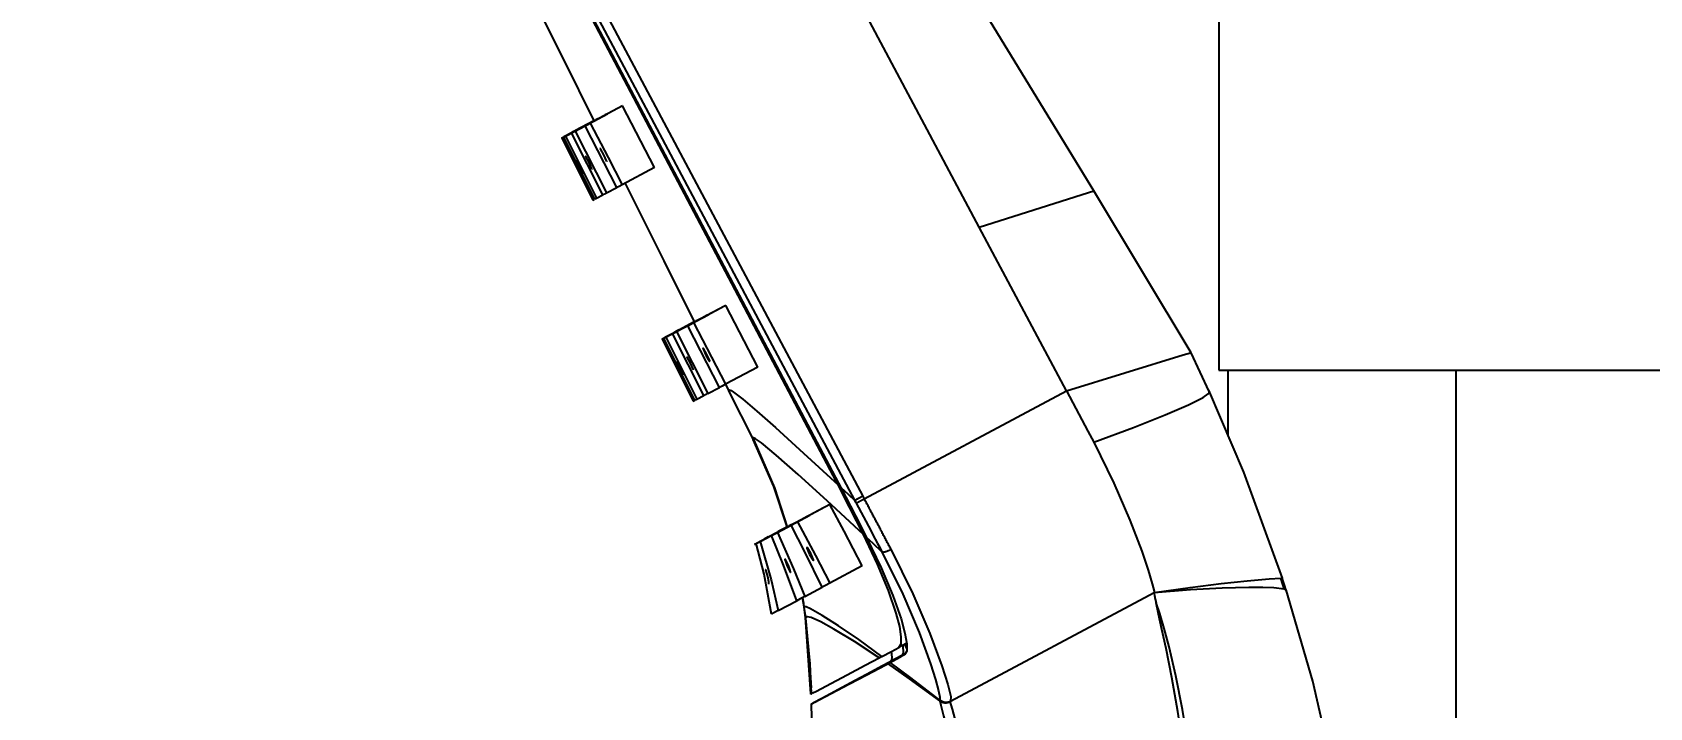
# Model space of a CAD drawing. Extents: x 5051 to 8526, y -300 to 2247.
# Drawn here: x 7179.2 to 7267.8, y 1198.9 to 1235.9 of the extents above; entities that cross this region are included whole.
import ezdxf

# ---------------------------------------------------------------- set-up
doc = ezdxf.new("R2010")
doc.units = 0
doc.header["$LTSCALE"] = 4
doc.header["$MEASUREMENT"] = 0
doc.header["$PDMODE"] = 3
doc.header["$PDSIZE"] = -10
doc.layers.get('0').update_dxf_attribs({"linetype": 'CONTINUOUS'})
doc.layers.get('DEFPOINTS').update_dxf_attribs({"linetype": 'CONTINUOUS'})
doc.layers.add('1', color=7, linetype='CONTINUOUS', true_color=0xffffff)
doc.styles.add('Daelim Dimension', font='NanumGothic.ttf')
doc.dimstyles.new('DEFAULT', dxfattribs={"dimscale": 2, "dimtxt": 2, "dimasz": 2, "dimexe": 0, "dimexo": 2, "dimgap": 1, "dimtad": 1, "dimdec": 1, "dimzin": 9, "dimdsep": 46, "dimtxsty": 'Daelim Dimension', "dimcen": 0.5, "dimclrd": 252, "dimclre": 252, "dimclrt": 3, "dimadec": 1, "dimazin": 0, "dimtfac": 1, "dimtdec": 1, "dimtix": 1, "dimtmove": 0, "dimatfit": 3, "dimfxl": 1, "dimtolj": 1, "dimtzin": 1, "dimlwd": 9, "dimlwe": 9, "dimarcsym": 0})

# ---------------------------------------------------------------- blocks, each defined once
blk = doc.blocks.new('*D13')
at = {"color": 5, "lineweight": 9, "ltscale": 0.5, "transparency": 16777216}
for p, q in [((7201.167, 1456.886), (7561.306, 1456.886)), ((7559.306, 1448.886), (7559.306, 360.442)), ((7359.221, 352.442), (7561.306, 352.442))]:
    blk.add_line(p, q, dxfattribs=at)
at = {"color": 5, "ltscale": 0.5, "transparency": 16777216}
for points in [[(7557.973, 1448.886), (7560.639, 1448.886), (7559.306, 1456.886)], [(7557.973, 360.442), (7560.639, 360.442), (7559.306, 352.442)]]:
    blk.add_solid(points, dxfattribs=at)
at = {"layer": 'DEFPOINTS', "color": 0, "ltscale": 0.5, "transparency": 16777216}
for p in [(7197.167, 1456.886), (7355.221, 352.442), (7559.306, 352.442)]:
    blk.add_point(p, dxfattribs=at)
at = {"color": 7, "ltscale": 0.5, "transparency": 16777216, "insert": (7543.601, 904.664), "char_height": 20, "attachment_point": 5, "rotation": 90, "style": 'Daelim Dimension'}
blk.add_mtext('\\A1;(1100)', dxfattribs=at)

msp = doc.modelspace()

# ---------------------------------------------------------------- linework, layer by layer
at = {"layer": '1', "color": 7, "linetype": 'Continuous'}
for p, q in [((7231.054, 1225.205), (7190.684, 1300.963)), ((7179.605, 1293.928), (7223.342, 1211.198)), ((7223.052, 1211.61), (7179.826, 1293.479)), ((7244.167, 1287.386), (7244.167, 1217.386)), ((7208.19, 1230.093), (7209.956, 1231.034)), ((7208.195, 1230.097), (7209.961, 1231.038)), ((7208.295, 1230.144), (7210.06, 1231.085)), ((7208.318, 1230.167), (7209.952, 1231.038)), ((7208.393, 1230.194), (7210.159, 1231.135)), ((7208.421, 1230.225), (7209.951, 1231.04)), ((7208.725, 1230.367), (7210.492, 1231.308)), ((7208.754, 1230.407), (7209.949, 1231.043)), ((7208.922, 1230.47), (7210.69, 1231.411)), ((7208.945, 1230.51), (7209.948, 1231.045)), ((7211.234, 1231.697), (7209.465, 1230.754)), ((7211.519, 1231.847), (7209.749, 1230.904)), ((7209.956, 1231.034), (7209.954, 1231.033)), ((7209.958, 1231.03), (7209.956, 1231.034)), ((7210.161, 1231.131), (7210.159, 1231.135)), ((7210.691, 1231.408), (7210.69, 1231.411)), ((7213.267, 1228.473), (7211.519, 1231.847)), ((7209.992, 1226.742), (7208.295, 1230.144)), ((7208.318, 1230.167), (7208.32, 1230.164)), ((7208.393, 1230.194), (7210.093, 1226.794)), ((7210.435, 1226.972), (7208.725, 1230.367)), ((7208.754, 1230.407), (7208.756, 1230.403)), ((7208.922, 1230.47), (7210.639, 1227.079)), ((7211.202, 1227.374), (7209.465, 1230.754)), ((7208.19, 1230.093), (7209.887, 1226.691)), ((7213.267, 1228.473), (7211.497, 1227.529)), ((7209.887, 1226.691), (7209.886, 1226.691)), ((7209.887, 1226.691), (7209.99, 1226.746)), ((7210.093, 1226.794), (7210.433, 1226.976)), ((7210.639, 1227.079), (7211.2, 1227.377)), ((7235.831, 1216.241), (7231.054, 1225.205)), ((7214.48, 1219.494), (7216.248, 1220.436)), ((7216.857, 1220.756), (7215.087, 1219.813)), ((7217.178, 1220.925), (7215.407, 1219.981)), ((7216.25, 1220.432), (7216.248, 1220.436)), ((7218.927, 1217.551), (7217.178, 1220.925)), ((7213.684, 1219.083), (7215.449, 1220.024)), ((7213.696, 1219.091), (7215.462, 1220.032)), ((7213.788, 1219.134), (7215.554, 1220.075)), ((7213.853, 1219.18), (7215.446, 1220.029)), ((7213.894, 1219.188), (7215.66, 1220.129)), ((7213.979, 1219.249), (7215.446, 1220.03)), ((7214.26, 1219.379), (7216.028, 1220.321)), ((7214.377, 1219.465), (7215.444, 1220.034)), ((7214.48, 1219.494), (7216.197, 1216.103)), ((7214.603, 1219.588), (7215.443, 1220.036)), ((7216.824, 1216.432), (7215.087, 1219.813)), ((7215.449, 1220.024), (7215.449, 1220.024)), ((7215.451, 1220.02), (7215.449, 1220.024)), ((7215.662, 1220.126), (7215.66, 1220.129)), ((7213.684, 1219.083), (7215.381, 1215.681)), ((7215.485, 1215.732), (7213.788, 1219.134)), ((7213.853, 1219.18), (7213.855, 1219.176)), ((7213.894, 1219.188), (7215.594, 1215.788)), ((7215.97, 1215.984), (7214.26, 1219.379)), ((7214.377, 1219.465), (7214.379, 1219.462)), ((7218.927, 1217.551), (7217.155, 1216.607)), ((7244.167, 1217.386), (7270.167, 1217.386)), ((7244.667, 1217.386), (7244.667, 1213.806)), ((7257.167, 1149.785), (7257.167, 1217.386)), ((7215.594, 1215.788), (7215.969, 1215.988)), ((7216.197, 1216.103), (7216.822, 1216.436)), ((7224.751, 1210.337), (7235.831, 1216.241)), ((7215.381, 1215.681), (7215.484, 1215.736)), ((7215.381, 1215.681), (7215.381, 1215.681)), ((7223.109, 1211.64), (7223.052, 1211.61)), ((7222.521, 1209.837), (7220.749, 1208.893)), ((7222.869, 1210.02), (7221.096, 1209.076)), ((7219.048, 1207.997), (7220.842, 1208.953)), ((7219.682, 1208.33), (7221.461, 1209.278)), ((7220.001, 1208.499), (7221.776, 1209.444)), ((7218.738, 1207.839), (7220.541, 1208.8)), ((7218.843, 1207.89), (7220.646, 1208.851)), ((7218.85, 1207.9), (7220.515, 1208.787)), ((7219.274, 1208.131), (7220.514, 1208.791)), ((7219.5, 1208.253), (7220.513, 1208.793)), ((7220.039, 1208.545), (7220.512, 1208.797)), ((7220.292, 1208.682), (7220.512, 1208.799)), ((7224.645, 1206.661), (7222.869, 1205.714)), ((7221.499, 1204.991), (7222.448, 1205.497)), ((7220.033, 1204.217), (7221.053, 1204.76)), ((7229.472, 1199.262), (7240.635, 1205.21)), ((7227.047, 1202.413), (7226.644, 1202.198)), ((7226.814, 1201.755), (7226.191, 1201.424)), ((7229.438, 1199.24), (7229.44, 1199.232))]:
    msp.add_line(p, q, dxfattribs=at)
for points in [[(7237.326, 1227.189, 0), (7211.824, 1268.919, 0), (7191.701, 1301.653, 0)], [(7179.2, 1294.844, 0), (7204.522, 1247.267, 0), (7224.225, 1210.254, 0)], [(7179.647, 1295.082, 0), (7204.968, 1247.504, 0), (7224.668, 1210.489, 0)], [(7206.156, 1238.642, 0), (7208.282, 1234.382, 0), (7209.954, 1231.033, 0)], [(7210.159, 1231.135, 0), (7210.1, 1231.105, 0), (7210.06, 1231.085, 0)], [(7210.69, 1231.411, 0), (7210.575, 1231.351, 0), (7210.492, 1231.308, 0)], [(7211.519, 1231.847, 0), (7211.355, 1231.761, 0), (7211.234, 1231.697, 0)], [(7208.295, 1230.144, 0), (7208.346, 1230.17, 0), (7208.393, 1230.194, 0)], [(7208.421, 1230.225, 0), (7208.359, 1230.19, 0), (7208.318, 1230.167, 0)], [(7208.725, 1230.367, 0), (7208.831, 1230.422, 0), (7208.922, 1230.47, 0)], [(7208.945, 1230.51, 0), (7208.835, 1230.45, 0), (7208.754, 1230.407, 0)], [(7209.465, 1230.754, 0), (7209.62, 1230.836, 0), (7209.749, 1230.904, 0)], [(7209.749, 1230.904, 0), (7210.728, 1229.014, 0), (7211.497, 1227.529, 0)], [(7208.195, 1230.097, 0), (7208.188, 1230.093, 0), (7208.188, 1230.092, 0), (7208.188, 1230.092, 0), (7208.188, 1230.092, 0), (7208.19, 1230.093, 0)], [(7208.188, 1230.092, 0), (7209.886, 1226.691, 0)], [(7210.65, 1228.799, 0), (7210.652, 1228.802, 0), (7210.653, 1228.809, 0), (7210.648, 1228.832, 0), (7210.498, 1229.17, 0), (7210.309, 1229.489, 0), (7210.293, 1229.506, 0), (7210.287, 1229.509, 0), (7210.283, 1229.51, 0)], [(7209.36, 1228.124, 0), (7209.36, 1228.124, 0), (7209.36, 1228.125, 0), (7209.36, 1228.126, 0), (7209.35, 1228.154, 0), (7209.192, 1228.487, 0), (7209.02, 1228.815, 0), (7209.004, 1228.839, 0), (7209.003, 1228.84, 0), (7209.003, 1228.84, 0), (7209.002, 1228.84, 0)], [(7209.849, 1228.378, 0), (7209.85, 1228.379, 0), (7209.85, 1228.381, 0), (7209.85, 1228.387, 0), (7209.844, 1228.41, 0), (7209.69, 1228.746, 0), (7209.51, 1229.07, 0), (7209.496, 1229.088, 0), (7209.491, 1229.092, 0), (7209.49, 1229.093, 0), (7209.489, 1229.093, 0)], [(7211.497, 1227.529, 0), (7211.327, 1227.44, 0), (7211.202, 1227.374, 0)], [(7211.652, 1227.632, 0), (7213.778, 1223.372, 0), (7215.449, 1220.024, 0)], [(7210.093, 1226.794, 0), (7210.032, 1226.763, 0), (7209.992, 1226.742, 0)], [(7210.639, 1227.079, 0), (7210.521, 1227.017, 0), (7210.435, 1226.972, 0)], [(7231.054, 1225.205, 0), (7237.024, 1227.107, 0), (7237.323, 1227.19, 0), (7237.326, 1227.19, 0), (7237.326, 1227.189, 0), (7237.326, 1227.189, 0), (7237.315, 1227.182, 0)], [(7242.646, 1218.328, 0), (7237.326, 1227.189, 0)], [(7216.248, 1220.436, 0), (7216.119, 1220.369, 0), (7216.028, 1220.321, 0)], [(7217.178, 1220.925, 0), (7216.994, 1220.828, 0), (7216.857, 1220.756, 0)], [(7214.26, 1219.379, 0), (7214.378, 1219.441, 0), (7214.48, 1219.494, 0)], [(7214.603, 1219.588, 0), (7214.472, 1219.517, 0), (7214.377, 1219.465, 0)], [(7215.087, 1219.813, 0), (7215.262, 1219.905, 0), (7215.407, 1219.981, 0)], [(7215.407, 1219.981, 0), (7216.386, 1218.092, 0), (7217.155, 1216.607, 0)], [(7215.66, 1220.129, 0), (7215.596, 1220.096, 0), (7215.554, 1220.075, 0)], [(7213.696, 1219.091, 0), (7213.683, 1219.083, 0), (7213.683, 1219.083, 0), (7213.683, 1219.083, 0), (7213.683, 1219.083, 0), (7213.683, 1219.083, 0), (7213.684, 1219.083, 0)], [(7213.683, 1219.083, 0), (7215.381, 1215.681, 0)], [(7213.788, 1219.134, 0), (7213.843, 1219.162, 0), (7213.894, 1219.188, 0)], [(7213.979, 1219.249, 0), (7213.904, 1219.207, 0), (7213.853, 1219.18, 0)], [(7214.857, 1217.116, 0), (7214.857, 1217.117, 0), (7214.857, 1217.118, 0), (7214.847, 1217.145, 0), (7214.69, 1217.48, 0), (7214.517, 1217.807, 0), (7214.501, 1217.831, 0), (7214.5, 1217.832, 0), (7214.499, 1217.832, 0), (7214.499, 1217.832, 0)], [(7215.395, 1217.396, 0), (7215.396, 1217.399, 0), (7215.396, 1217.405, 0), (7215.39, 1217.428, 0), (7215.239, 1217.765, 0), (7215.057, 1218.088, 0), (7215.042, 1218.106, 0), (7215.038, 1218.11, 0), (7215.034, 1218.111, 0)], [(7215.923, 1218.577, 0), (7215.921, 1218.574, 0), (7215.92, 1218.567, 0), (7215.924, 1218.544, 0), (7216.072, 1218.204, 0), (7216.263, 1217.887, 0), (7216.28, 1217.87, 0), (7216.286, 1217.866, 0), (7216.29, 1217.866, 0)], [(7216.29, 1217.866, 0), (7216.292, 1217.87, 0), (7216.293, 1217.877, 0), (7216.289, 1217.9, 0), (7216.141, 1218.24, 0), (7215.95, 1218.557, 0), (7215.933, 1218.574, 0), (7215.927, 1218.578, 0), (7215.923, 1218.577, 0)], [(7235.831, 1216.241, 0), (7242.212, 1218.212, 0), (7242.617, 1218.325, 0), (7242.638, 1218.329, 0), (7242.644, 1218.329, 0), (7242.645, 1218.329, 0), (7242.646, 1218.329, 0)], [(7243.648, 1216.211, 0), (7242.646, 1218.329, 0)], [(7216.197, 1216.103, 0), (7216.065, 1216.034, 0), (7215.97, 1215.984, 0)], [(7217.155, 1216.607, 0), (7216.965, 1216.507, 0), (7216.824, 1216.432, 0)], [(7217.141, 1216.633, 0), (7217.349, 1216.218, 0)], [(7217.344, 1216.227, 0), (7217.33, 1216.269, 0), (7217.33, 1216.291, 0), (7217.339, 1216.302, 0), (7217.354, 1216.306, 0), (7217.403, 1216.293, 0), (7217.46, 1216.265, 0), (7217.6, 1216.175, 0), (7218.104, 1215.787, 0), (7218.868, 1215.141, 0), (7219.89, 1214.238, 0), (7221.427, 1212.844, 0), (7223.322, 1211.094, 0)], [(7217.355, 1216.203, 0), (7217.349, 1216.217, 0), (7217.344, 1216.227, 0)], [(7217.347, 1216.219, 0), (7218.664, 1213.582, 0)], [(7235.831, 1216.241, 0), (7236.345, 1215.275, 0), (7236.675, 1214.654, 0), (7237.001, 1214.038, 0), (7237.323, 1213.429, 0)], [(7237.323, 1213.429, 0), (7239.498, 1214.249, 0), (7241.228, 1214.931, 0), (7242.504, 1215.476, 0), (7243.311, 1215.886, 0), (7243.584, 1216.084, 0), (7243.64, 1216.161, 0), (7243.642, 1216.224, 0)], [(7247.647, 1205.995, 0), (7245.539, 1211.803, 0), (7243.614, 1216.285, 0)], [(7215.594, 1215.788, 0), (7215.528, 1215.754, 0), (7215.485, 1215.732, 0)], [(7224.707, 1208.385, 0), (7222.722, 1210.221, 0), (7221.13, 1211.668, 0), (7219.928, 1212.726, 0), (7219.119, 1213.394, 0), (7218.796, 1213.624, 0), (7218.692, 1213.677, 0), (7218.663, 1213.683, 0), (7218.648, 1213.68, 0)], [(7218.648, 1213.68, 0), (7219.832, 1210.945, 0), (7220.536, 1208.788, 0)], [(7218.66, 1213.59, 0), (7219.78, 1211.019, 0), (7220.516, 1208.804, 0)], [(7237.323, 1213.429, 0), (7238.424, 1211.202, 0), (7239.301, 1209.177, 0), (7239.947, 1207.474, 0), (7240.301, 1206.429, 0), (7240.526, 1205.688, 0), (7240.628, 1205.284, 0)], [(7223.322, 1211.094, 0), (7223.171, 1211.385, 0), (7223.052, 1211.61, 0)], [(7224.707, 1208.385, 0), (7223.947, 1209.882, 0), (7223.322, 1211.094, 0)], [(7223.342, 1211.198, 0), (7223.413, 1211.064, 0), (7223.469, 1210.958, 0)], [(7223.469, 1210.958, 0), (7224.276, 1209.407, 0), (7224.883, 1208.22, 0)], [(7223.469, 1210.958, 0), (7223.887, 1210.569, 0), (7224.225, 1210.254, 0)], [(7222.869, 1210.02, 0), (7222.674, 1209.917, 0), (7222.521, 1209.837, 0)], [(7224.645, 1206.661, 0), (7223.653, 1208.569, 0), (7222.869, 1210.02, 0)], [(7224.225, 1210.254, 0), (7224.227, 1210.255, 0), (7224.229, 1210.256, 0), (7224.232, 1210.257, 0), (7224.235, 1210.259, 0), (7224.238, 1210.26, 0), (7224.242, 1210.262, 0), (7224.246, 1210.265, 0), (7224.25, 1210.267, 0), (7224.255, 1210.269, 0), (7224.26, 1210.272, 0), (7224.266, 1210.275, 0), (7224.271, 1210.278, 0), (7224.277, 1210.281, 0), (7224.284, 1210.285, 0), (7224.291, 1210.288, 0), (7224.298, 1210.292, 0), (7224.305, 1210.296, 0), (7224.313, 1210.3, 0), (7224.321, 1210.304, 0), (7224.329, 1210.309, 0), (7224.337, 1210.313, 0), (7224.346, 1210.318, 0), (7224.355, 1210.323, 0), (7224.365, 1210.328, 0), (7224.374, 1210.333, 0), (7224.384, 1210.338, 0), (7224.394, 1210.343, 0), (7224.404, 1210.349, 0), (7224.415, 1210.354, 0), (7224.426, 1210.36, 0), (7224.436, 1210.366, 0), (7224.448, 1210.372, 0), (7224.459, 1210.378, 0), (7224.47, 1210.384, 0), (7224.482, 1210.39, 0), (7224.494, 1210.396, 0), (7224.506, 1210.403, 0), (7224.518, 1210.409, 0), (7224.53, 1210.416, 0), (7224.542, 1210.422, 0), (7224.554, 1210.429, 0), (7224.567, 1210.435, 0), (7224.579, 1210.442, 0), (7224.592, 1210.449, 0), (7224.605, 1210.455, 0), (7224.617, 1210.462, 0), (7224.63, 1210.469, 0), (7224.643, 1210.476, 0), (7224.656, 1210.483, 0), (7224.668, 1210.489, 0)], [(7224.225, 1210.254, 0), (7224.271, 1210.167, 0), (7224.307, 1210.1, 0)], [(7224.307, 1210.1, 0), (7224.309, 1210.101, 0), (7224.311, 1210.102, 0), (7224.314, 1210.104, 0), (7224.317, 1210.105, 0), (7224.32, 1210.107, 0), (7224.324, 1210.109, 0), (7224.328, 1210.111, 0), (7224.332, 1210.113, 0), (7224.337, 1210.116, 0), (7224.342, 1210.119, 0), (7224.347, 1210.122, 0), (7224.353, 1210.125, 0), (7224.359, 1210.128, 0), (7224.366, 1210.131, 0), (7224.373, 1210.135, 0), (7224.38, 1210.139, 0), (7224.387, 1210.143, 0), (7224.395, 1210.147, 0), (7224.403, 1210.151, 0), (7224.411, 1210.155, 0), (7224.419, 1210.16, 0), (7224.428, 1210.165, 0), (7224.437, 1210.17, 0), (7224.447, 1210.175, 0), (7224.456, 1210.18, 0), (7224.466, 1210.185, 0), (7224.476, 1210.19, 0), (7224.487, 1210.196, 0), (7224.497, 1210.201, 0), (7224.508, 1210.207, 0), (7224.519, 1210.213, 0), (7224.53, 1210.219, 0), (7224.541, 1210.225, 0), (7224.553, 1210.231, 0), (7224.564, 1210.237, 0), (7224.576, 1210.244, 0), (7224.588, 1210.25, 0), (7224.6, 1210.256, 0), (7224.612, 1210.263, 0), (7224.624, 1210.269, 0), (7224.637, 1210.276, 0), (7224.649, 1210.283, 0), (7224.662, 1210.289, 0), (7224.674, 1210.296, 0), (7224.687, 1210.303, 0), (7224.7, 1210.31, 0), (7224.713, 1210.317, 0), (7224.725, 1210.323, 0), (7224.738, 1210.33, 0), (7224.751, 1210.337, 0)], [(7224.307, 1210.1, 0), (7225.106, 1208.598, 0), (7225.231, 1208.364, 0), (7225.354, 1208.131, 0), (7225.477, 1207.899, 0), (7225.599, 1207.668, 0), (7225.721, 1207.438, 0)], [(7224.668, 1210.489, 0), (7224.714, 1210.404, 0), (7224.75, 1210.337, 0)], [(7226.218, 1207.573, 0), (7226.189, 1207.627, 0), (7226.161, 1207.681, 0), (7226.132, 1207.735, 0), (7226.103, 1207.789, 0), (7226.075, 1207.844, 0), (7226.046, 1207.898, 0), (7226.017, 1207.953, 0), (7225.988, 1208.007, 0), (7225.959, 1208.062, 0), (7225.93, 1208.117, 0), (7225.901, 1208.171, 0), (7225.872, 1208.226, 0), (7225.843, 1208.281, 0), (7225.814, 1208.336, 0), (7225.785, 1208.391, 0), (7225.756, 1208.446, 0), (7225.727, 1208.501, 0), (7225.697, 1208.556, 0), (7225.668, 1208.611, 0), (7225.639, 1208.667, 0), (7225.61, 1208.722, 0), (7225.58, 1208.777, 0), (7225.551, 1208.833, 0), (7225.522, 1208.888, 0), (7225.492, 1208.943, 0), (7225.463, 1208.999, 0), (7225.433, 1209.054, 0), (7225.404, 1209.11, 0), (7225.374, 1209.165, 0), (7225.345, 1209.221, 0), (7225.315, 1209.277, 0), (7225.286, 1209.332, 0), (7225.256, 1209.388, 0), (7225.226, 1209.444, 0), (7225.197, 1209.499, 0), (7225.167, 1209.555, 0), (7225.138, 1209.611, 0), (7225.108, 1209.667, 0), (7225.078, 1209.723, 0), (7225.049, 1209.778, 0), (7225.019, 1209.834, 0), (7224.989, 1209.89, 0), (7224.959, 1209.946, 0), (7224.93, 1210.002, 0), (7224.9, 1210.058, 0), (7224.87, 1210.114, 0), (7224.84, 1210.169, 0), (7224.811, 1210.225, 0), (7224.781, 1210.281, 0), (7224.751, 1210.337, 0)], [(7220.842, 1208.953, 0), (7220.722, 1208.891, 0), (7220.646, 1208.851, 0)], [(7220.749, 1208.893, 0), (7220.944, 1208.995, 0), (7221.096, 1209.076, 0)], [(7222.45, 1205.493, 0), (7221.511, 1207.404, 0), (7220.749, 1208.893, 0)], [(7221.096, 1209.076, 0), (7222.087, 1207.228, 0), (7222.869, 1205.714, 0)], [(7221.776, 1209.444, 0), (7221.596, 1209.35, 0), (7221.461, 1209.278, 0)], [(7218.843, 1207.89, 0), (7218.947, 1207.945, 0), (7219.048, 1207.997, 0)], [(7219.048, 1207.997, 0), (7219.648, 1205.896, 0), (7220.033, 1204.217, 0)], [(7219.5, 1208.253, 0), (7219.371, 1208.184, 0), (7219.274, 1208.131, 0)], [(7219.682, 1208.33, 0), (7219.858, 1208.423, 0), (7220.001, 1208.499, 0)], [(7221.054, 1204.756, 0), (7220.329, 1206.7, 0), (7219.682, 1208.33, 0)], [(7220.001, 1208.499, 0), (7220.872, 1206.495, 0), (7221.499, 1204.991, 0)], [(7220.292, 1208.682, 0), (7220.15, 1208.605, 0), (7220.039, 1208.545, 0)], [(7226.644, 1202.198, 0), (7226.768, 1202.39, 0), (7226.784, 1202.773, 0), (7226.693, 1203.344, 0), (7226.498, 1204.083, 0), (7226.077, 1205.314, 0), (7225.48, 1206.762, 0), (7224.707, 1208.385, 0)], [(7224.883, 1208.22, 0), (7225.687, 1206.553, 0), (7226.32, 1205.041, 0), (7226.767, 1203.764, 0), (7226.98, 1202.987, 0), (7227.084, 1202.396, 0), (7227.077, 1201.995, 0), (7226.955, 1201.797, 0)], [(7225.721, 1207.438, 0), (7225.245, 1207.883, 0), (7224.883, 1208.22, 0)], [(7218.85, 1207.9, 0), (7218.777, 1207.861, 0), (7218.738, 1207.839, 0)], [(7219.669, 1204.025, 0), (7219.269, 1206.203, 0), (7218.843, 1207.89, 0)], [(7221.613, 1207.672, 0), (7221.61, 1207.668, 0), (7221.609, 1207.661, 0), (7221.612, 1207.637, 0), (7221.755, 1207.296, 0), (7221.948, 1206.979, 0), (7221.966, 1206.963, 0), (7221.973, 1206.96, 0), (7221.978, 1206.96, 0)], [(7221.978, 1206.96, 0), (7221.981, 1206.964, 0), (7221.982, 1206.971, 0), (7221.98, 1206.995, 0), (7221.836, 1207.337, 0), (7221.642, 1207.653, 0), (7221.624, 1207.669, 0), (7221.618, 1207.672, 0), (7221.613, 1207.672, 0)], [(7225.721, 1207.438, 0), (7225.724, 1207.436, 0), (7225.728, 1207.434, 0), (7225.732, 1207.432, 0), (7225.737, 1207.43, 0), (7225.742, 1207.429, 0), (7225.748, 1207.427, 0), (7225.753, 1207.426, 0), (7225.759, 1207.425, 0), (7225.766, 1207.425, 0), (7225.773, 1207.424, 0), (7225.78, 1207.424, 0), (7225.787, 1207.424, 0), (7225.795, 1207.425, 0), (7225.803, 1207.425, 0), (7225.811, 1207.426, 0), (7225.819, 1207.427, 0), (7225.828, 1207.428, 0), (7225.837, 1207.429, 0), (7225.847, 1207.431, 0), (7225.856, 1207.433, 0), (7225.866, 1207.435, 0), (7225.876, 1207.437, 0), (7225.887, 1207.439, 0), (7225.897, 1207.442, 0), (7225.908, 1207.445, 0), (7225.919, 1207.448, 0), (7225.93, 1207.451, 0), (7225.941, 1207.454, 0), (7225.953, 1207.458, 0), (7225.965, 1207.462, 0), (7225.977, 1207.466, 0), (7225.989, 1207.47, 0), (7226.001, 1207.474, 0), (7226.013, 1207.479, 0), (7226.025, 1207.484, 0), (7226.038, 1207.489, 0), (7226.051, 1207.494, 0), (7226.063, 1207.499, 0), (7226.076, 1207.504, 0), (7226.089, 1207.51, 0), (7226.102, 1207.516, 0), (7226.115, 1207.521, 0), (7226.128, 1207.527, 0), (7226.141, 1207.534, 0), (7226.154, 1207.54, 0), (7226.166, 1207.546, 0), (7226.179, 1207.553, 0), (7226.192, 1207.559, 0), (7226.205, 1207.566, 0), (7226.218, 1207.573, 0)], [(7225.721, 1207.438, 0), (7226.867, 1205.11, 0), (7227.756, 1203.019, 0), (7228.38, 1201.308, 0), (7228.653, 1200.443, 0), (7228.821, 1199.817, 0), (7228.887, 1199.476, 0), (7228.888, 1199.347, 0)], [(7226.218, 1207.573, 0), (7227.417, 1205.144, 0), (7228.351, 1202.969, 0), (7229.006, 1201.197, 0), (7229.329, 1200.171, 0), (7229.486, 1199.517, 0), (7229.472, 1199.262, 0)], [(7219.528, 1205.668, 0), (7219.532, 1205.679, 0), (7219.532, 1205.705, 0), (7219.522, 1205.798, 0), (7219.465, 1206.083, 0), (7219.356, 1206.447, 0), (7219.341, 1206.472, 0), (7219.339, 1206.473, 0), (7219.338, 1206.473, 0)], [(7220.416, 1207.041, 0), (7220.412, 1207.03, 0), (7220.413, 1207.005, 0), (7220.433, 1206.918, 0), (7220.527, 1206.65, 0), (7220.69, 1206.315, 0), (7220.706, 1206.298, 0), (7220.713, 1206.295, 0), (7220.717, 1206.295, 0)], [(7220.717, 1206.295, 0), (7220.722, 1206.306, 0), (7220.722, 1206.332, 0), (7220.703, 1206.419, 0), (7220.608, 1206.687, 0), (7220.443, 1207.02, 0), (7220.427, 1207.038, 0), (7220.421, 1207.041, 0), (7220.416, 1207.041, 0)], [(7222.869, 1205.714, 0), (7222.633, 1205.59, 0), (7222.45, 1205.493, 0)], [(7240.623, 1205.204, 0), (7242.615, 1205.365, 0), (7244.358, 1205.464, 0), (7245.805, 1205.507, 0), (7246.573, 1205.507, 0), (7247.173, 1205.486, 0), (7247.746, 1205.414, 0)], [(7240.635, 1205.21, 0), (7242.598, 1205.486, 0), (7244.306, 1205.697, 0), (7245.713, 1205.849, 0), (7246.919, 1205.958, 0), (7247.559, 1205.998, 0)], [(7247.746, 1205.414, 0), (7247.558, 1205.998, 0)], [(7247.647, 1205.995, 0), (7247.647, 1205.994, 0), (7247.646, 1205.993, 0), (7247.628, 1205.987, 0)], [(7247.628, 1205.987, 0), (7247.751, 1205.611, 0), (7247.846, 1205.316, 0)], [(7247.746, 1205.414, 0), (7247.829, 1205.38, 0), (7247.856, 1205.35, 0)], [(7250.792, 1193.88, 0), (7249.312, 1200.358, 0), (7247.856, 1205.351, 0)], [(7221.499, 1204.991, 0), (7221.248, 1204.858, 0), (7221.054, 1204.756, 0)], [(7221.362, 1204.934, 0), (7221.405, 1204.643, 0), (7221.437, 1204.414, 0)], [(7221.375, 1204.919, 0), (7221.419, 1204.63, 0), (7221.452, 1204.403, 0)], [(7225.725, 1201.713, 0), (7224.451, 1202.629, 0), (7223.352, 1203.382, 0), (7222.454, 1203.955, 0), (7221.802, 1204.322, 0), (7221.572, 1204.418, 0), (7221.474, 1204.432, 0), (7221.457, 1204.421, 0), (7221.452, 1204.403, 0)], [(7240.623, 1205.204, 0), (7240.62, 1205.2, 0), (7240.619, 1205.192, 0), (7240.622, 1205.16, 0), (7240.645, 1205.041, 0)], [(7240.623, 1205.204, 0), (7240.62, 1205.2, 0), (7240.619, 1205.192, 0), (7240.622, 1205.16, 0), (7240.644, 1205.041, 0)], [(7240.628, 1205.284, 0), (7240.636, 1205.249, 0), (7240.638, 1205.229, 0)], [(7240.638, 1205.229, 0), (7240.637, 1205.215, 0), (7240.636, 1205.212, 0), (7240.635, 1205.21, 0)], [(7240.638, 1205.229, 0), (7240.638, 1205.218, 0), (7240.637, 1205.213, 0)], [(7240.644, 1205.041, 0), (7240.688, 1204.847, 0), (7240.741, 1204.644, 0)], [(7242.506, 1196.736, 0), (7242.179, 1198.807, 0), (7241.813, 1200.654, 0), (7241.444, 1202.226, 0), (7241.174, 1203.243, 0), (7240.936, 1204.051, 0), (7240.741, 1204.644, 0)], [(7242.228, 1196.631, 0), (7241.933, 1198.697, 0), (7241.603, 1200.549, 0), (7241.277, 1202.139, 0), (7241.051, 1203.178, 0), (7240.867, 1204.016, 0), (7240.741, 1204.644, 0)], [(7220.033, 1204.217, 0), (7219.809, 1204.098, 0), (7219.669, 1204.025, 0)], [(7221.437, 1204.414, 0), (7221.512, 1203.842, 0)], [(7221.452, 1204.403, 0), (7221.497, 1204.07, 0), (7221.531, 1203.809, 0)], [(7221.512, 1203.842, 0), (7221.812, 1199.666, 0)], [(7225.574, 1201.633, 0), (7224.228, 1202.517, 0), (7223.093, 1203.206, 0), (7222.374, 1203.597, 0), (7221.845, 1203.831, 0), (7221.65, 1203.881, 0), (7221.58, 1203.879, 0), (7221.546, 1203.862, 0), (7221.531, 1203.809, 0)], [(7221.531, 1203.809, 0), (7221.743, 1201.663, 0), (7221.838, 1199.991, 0)], [(7221.575, 1203.35, 0), (7221.766, 1201.304, 0), (7221.841, 1199.671, 0)], [(7225.725, 1201.713, 0), (7226.237, 1201.983, 0), (7226.644, 1202.198, 0)], [(7226.955, 1201.797, 0), (7226.506, 1201.56, 0), (7226.171, 1201.383, 0)], [(7226.191, 1201.424, 0), (7226.258, 1201.514, 0), (7226.278, 1201.641, 0), (7226.244, 1201.994, 0)], [(7226.873, 1202.29, 0), (7226.893, 1201.896, 0), (7226.814, 1201.755, 0)], [(7227.099, 1202.107, 0), (7227.029, 1202.271, 0), (7226.973, 1202.404, 0)], [(7221.848, 1199.659, 0), (7221.848, 1199.659, 0), (7221.848, 1199.659, 0), (7221.848, 1199.659, 0), (7221.849, 1199.659, 0), (7221.851, 1199.66, 0), (7221.857, 1199.663, 0), (7221.877, 1199.674, 0), (7221.94, 1199.707, 0), (7222.131, 1199.807, 0), (7222.657, 1200.086, 0), (7223.825, 1200.706, 0), (7224.812, 1201.229, 0), (7225.574, 1201.633, 0)], [(7226.041, 1201.315, 0), (7223.816, 1200.135, 0), (7222.013, 1199.179, 0), (7221.869, 1199.103, 0), (7221.865, 1199.101, 0), (7221.865, 1199.101, 0), (7221.865, 1199.101, 0), (7221.865, 1199.101, 0), (7221.866, 1199.102, 0), (7221.868, 1199.103, 0)], [(7222.048, 1199.201, 0), (7222.595, 1199.494, 0), (7223.286, 1199.864, 0), (7224.18, 1200.343, 0), (7224.942, 1200.751, 0), (7225.478, 1201.039, 0)], [(7222.555, 1199.469, 0), (7222.557, 1199.47, 0), (7222.56, 1199.471, 0), (7222.569, 1199.476, 0), (7222.595, 1199.49, 0), (7222.675, 1199.532, 0), (7222.91, 1199.656, 0), (7223.53, 1199.985, 0), (7224.859, 1200.69, 0), (7225.927, 1201.256, 0), (7226.701, 1201.666, 0)], [(7226.132, 1201.387, 0), (7225.724, 1201.169, 0), (7225.155, 1200.863, 0), (7224.256, 1200.382, 0), (7223.311, 1199.876, 0), (7222.91, 1199.661, 0), (7222.631, 1199.511, 0)], [(7225.478, 1201.039, 0), (7225.535, 1201.07, 0), (7225.579, 1201.093, 0)], [(7225.574, 1201.633, 0), (7225.66, 1201.678, 0), (7225.725, 1201.713, 0)], [(7225.579, 1201.093, 0), (7225.913, 1201.273, 0), (7226.191, 1201.424, 0)], [(7226.171, 1201.383, 0), (7226.1, 1201.345, 0), (7226.041, 1201.315, 0)], [(7228.892, 1199.282, 0), (7227.232, 1200.483, 0), (7226.041, 1201.315, 0)], [(7226.228, 1201.439, 0), (7226.175, 1201.411, 0), (7226.132, 1201.387, 0)], [(7228.89, 1199.31, 0), (7227.31, 1200.528, 0), (7226.171, 1201.383, 0)], [(7226.814, 1201.755, 0), (7226.475, 1201.573, 0), (7226.228, 1201.439, 0)], [(7226.701, 1201.666, 0), (7226.772, 1201.704, 0), (7226.826, 1201.732, 0)], [(7221.831, 1199.651, 0), (7221.831, 1199.651, 0), (7221.832, 1199.651, 0), (7221.832, 1199.651, 0), (7221.834, 1199.652, 0), (7221.838, 1199.654, 0), (7221.851, 1199.66, 0)], [(7222.54, 1199.461, 0), (7222.54, 1199.462, 0), (7222.54, 1199.462, 0), (7222.542, 1199.462, 0), (7222.546, 1199.464, 0), (7222.558, 1199.471, 0)], [(7228.888, 1199.347, 0), (7228.886, 1199.325, 0), (7228.89, 1199.31, 0)], [(7228.89, 1199.31, 0), (7228.888, 1199.307, 0), (7228.887, 1199.304, 0)], [(7228.887, 1199.304, 0), (7228.896, 1199.296, 0), (7228.905, 1199.289, 0), (7228.915, 1199.282, 0), (7228.925, 1199.275, 0), (7228.935, 1199.269, 0), (7228.945, 1199.262, 0), (7228.955, 1199.256, 0), (7228.965, 1199.25, 0), (7228.975, 1199.245, 0), (7228.986, 1199.239, 0), (7228.997, 1199.234, 0), (7229.007, 1199.23, 0), (7229.018, 1199.225, 0), (7229.029, 1199.221, 0), (7229.041, 1199.216, 0), (7229.052, 1199.213, 0), (7229.063, 1199.209, 0), (7229.074, 1199.206, 0), (7229.086, 1199.203, 0), (7229.097, 1199.2, 0), (7229.109, 1199.198, 0), (7229.121, 1199.195, 0), (7229.132, 1199.193, 0), (7229.144, 1199.192, 0), (7229.156, 1199.19, 0), (7229.168, 1199.189, 0), (7229.179, 1199.189, 0), (7229.191, 1199.188, 0), (7229.203, 1199.188, 0), (7229.215, 1199.188, 0), (7229.227, 1199.188, 0), (7229.239, 1199.189, 0), (7229.25, 1199.19, 0), (7229.262, 1199.191, 0), (7229.274, 1199.192, 0), (7229.286, 1199.194, 0), (7229.297, 1199.196, 0), (7229.309, 1199.198, 0), (7229.321, 1199.201, 0), (7229.332, 1199.204, 0), (7229.344, 1199.207, 0), (7229.355, 1199.21, 0), (7229.366, 1199.214, 0), (7229.377, 1199.218, 0), (7229.388, 1199.222, 0), (7229.399, 1199.226, 0), (7229.41, 1199.231, 0), (7229.421, 1199.236, 0), (7229.432, 1199.241, 0), (7229.442, 1199.247, 0)], [(7228.887, 1199.304, 0), (7228.887, 1199.294, 0), (7228.892, 1199.282, 0)], [(7228.888, 1199.347, 0), (7228.897, 1199.338, 0), (7228.906, 1199.329, 0), (7228.916, 1199.321, 0), (7228.926, 1199.313, 0), (7228.936, 1199.305, 0), (7228.946, 1199.298, 0), (7228.956, 1199.29, 0), (7228.967, 1199.283, 0), (7228.977, 1199.277, 0), (7228.988, 1199.27, 0), (7228.999, 1199.264, 0), (7229.011, 1199.258, 0), (7229.022, 1199.253, 0), (7229.033, 1199.247, 0), (7229.045, 1199.242, 0), (7229.057, 1199.238, 0), (7229.068, 1199.233, 0), (7229.08, 1199.229, 0), (7229.092, 1199.225, 0), (7229.105, 1199.222, 0), (7229.117, 1199.218, 0), (7229.129, 1199.215, 0), (7229.142, 1199.213, 0), (7229.154, 1199.211, 0), (7229.166, 1199.209, 0), (7229.179, 1199.207, 0), (7229.192, 1199.206, 0), (7229.204, 1199.205, 0), (7229.217, 1199.204, 0), (7229.229, 1199.204, 0), (7229.242, 1199.203, 0), (7229.255, 1199.204, 0), (7229.267, 1199.204, 0), (7229.28, 1199.205, 0), (7229.292, 1199.206, 0), (7229.305, 1199.208, 0), (7229.318, 1199.21, 0), (7229.33, 1199.212, 0), (7229.342, 1199.215, 0), (7229.355, 1199.217, 0), (7229.367, 1199.22, 0), (7229.379, 1199.224, 0), (7229.391, 1199.228, 0), (7229.403, 1199.232, 0), (7229.415, 1199.236, 0), (7229.427, 1199.241, 0), (7229.438, 1199.246, 0), (7229.45, 1199.251, 0), (7229.461, 1199.256, 0), (7229.472, 1199.262, 0)], [(7228.89, 1199.31, 0), (7228.9, 1199.303, 0), (7228.909, 1199.295, 0), (7228.919, 1199.288, 0), (7228.928, 1199.281, 0), (7228.938, 1199.275, 0), (7228.948, 1199.268, 0), (7228.958, 1199.262, 0), (7228.969, 1199.256, 0), (7228.979, 1199.25, 0), (7228.99, 1199.245, 0), (7229.001, 1199.239, 0), (7229.011, 1199.234, 0), (7229.022, 1199.23, 0), (7229.033, 1199.225, 0), (7229.045, 1199.221, 0), (7229.056, 1199.217, 0), (7229.067, 1199.214, 0), (7229.079, 1199.21, 0), (7229.09, 1199.207, 0), (7229.102, 1199.204, 0), (7229.113, 1199.202, 0), (7229.125, 1199.199, 0), (7229.137, 1199.197, 0), (7229.149, 1199.196, 0), (7229.161, 1199.194, 0), (7229.173, 1199.193, 0), (7229.184, 1199.192, 0), (7229.196, 1199.192, 0), (7229.208, 1199.191, 0), (7229.22, 1199.191, 0), (7229.232, 1199.192, 0), (7229.244, 1199.192, 0), (7229.256, 1199.193, 0), (7229.268, 1199.194, 0), (7229.28, 1199.196, 0), (7229.292, 1199.197, 0), (7229.303, 1199.199, 0), (7229.315, 1199.202, 0), (7229.327, 1199.204, 0), (7229.338, 1199.207, 0), (7229.35, 1199.21, 0), (7229.361, 1199.213, 0), (7229.373, 1199.217, 0), (7229.384, 1199.221, 0), (7229.395, 1199.225, 0), (7229.406, 1199.23, 0), (7229.417, 1199.234, 0), (7229.428, 1199.239, 0), (7229.439, 1199.245, 0), (7229.449, 1199.25, 0)], [(7228.892, 1199.282, 0), (7228.901, 1199.275, 0), (7228.91, 1199.268, 0), (7228.92, 1199.262, 0), (7228.929, 1199.255, 0), (7228.939, 1199.249, 0), (7228.949, 1199.243, 0), (7228.959, 1199.237, 0), (7228.969, 1199.231, 0), (7228.98, 1199.226, 0), (7228.99, 1199.221, 0), (7229.001, 1199.216, 0), (7229.011, 1199.211, 0), (7229.022, 1199.207, 0), (7229.033, 1199.203, 0), (7229.044, 1199.199, 0), (7229.055, 1199.195, 0), (7229.066, 1199.192, 0), (7229.078, 1199.189, 0), (7229.089, 1199.186, 0), (7229.1, 1199.184, 0), (7229.112, 1199.181, 0), (7229.123, 1199.179, 0), (7229.135, 1199.178, 0), (7229.146, 1199.176, 0), (7229.158, 1199.175, 0), (7229.17, 1199.174, 0), (7229.181, 1199.173, 0), (7229.193, 1199.173, 0), (7229.204, 1199.173, 0), (7229.216, 1199.173, 0), (7229.228, 1199.173, 0), (7229.239, 1199.174, 0), (7229.251, 1199.175, 0), (7229.263, 1199.176, 0), (7229.274, 1199.178, 0), (7229.286, 1199.179, 0), (7229.297, 1199.181, 0), (7229.309, 1199.184, 0), (7229.32, 1199.186, 0), (7229.331, 1199.189, 0), (7229.343, 1199.192, 0), (7229.354, 1199.196, 0), (7229.365, 1199.199, 0), (7229.376, 1199.203, 0), (7229.387, 1199.207, 0), (7229.397, 1199.212, 0), (7229.408, 1199.216, 0), (7229.419, 1199.221, 0), (7229.429, 1199.226, 0), (7229.44, 1199.232, 0)], [(7228.892, 1199.282, 0), (7228.942, 1199.045, 0), (7229.099, 1198.458, 0), (7229.346, 1197.538, 0), (7229.657, 1196.306, 0), (7230.021, 1194.708, 0), (7230.387, 1192.836, 0), (7230.719, 1190.741, 0)], [(7229.3, 1199.199, 0), (7229.326, 1199.211, 0)], [(7229.304, 1199.197, 0), (7229.308, 1199.2, 0)], [(7229.44, 1199.232, 0), (7229.562, 1198.812, 0), (7229.84, 1197.799, 0), (7230.233, 1196.229, 0), (7230.582, 1194.642, 0), (7230.925, 1192.789, 0), (7231.226, 1190.719, 0)], [(7229.472, 1199.262, 0), (7229.457, 1199.254, 0), (7229.449, 1199.25, 0)], [(7221.847, 1199.109, 0), (7221.903, 1196.785, 0), (7221.918, 1194.964, 0)], [(7221.868, 1199.103, 0), (7221.854, 1199.096, 0), (7221.851, 1199.094, 0), (7221.85, 1199.094, 0)]]:
    msp.add_polyline3d(points, dxfattribs=at)

# ---------------------------------------------------------------- dimensions: what is measured, and where the dimension line sits
at = {"color": 5, "ltscale": 0.5}
dim = msp.add_linear_dim(base=(7559.306, 352.442), p1=(7197.167, 1456.886), p2=(7355.221, 352.442), angle=90, text='(1100)', dimstyle='DEFAULT', override={"dimtxt": 10, "dimasz": 4, "dimexe": 1, "dimdec": 0, "dimclrd": 5, "dimclre": 5, "dimclrt": 7}, dxfattribs=at)
dim.commit()
dim.dimension.update_dxf_attribs({"geometry": '*D13', "text_midpoint": (7543.601, 904.664)})

doc.saveas('drawing.dxf')
